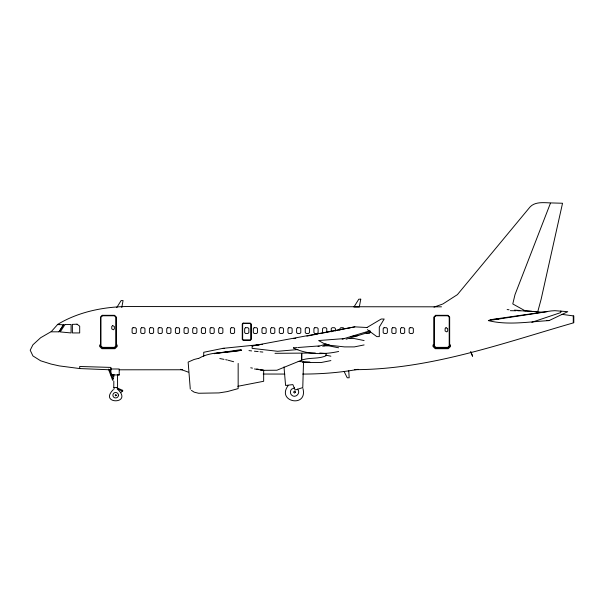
<?xml version="1.0" encoding="UTF-8"?>
<svg xmlns="http://www.w3.org/2000/svg" width="604" height="604" viewBox="0 0 604 604"><rect width="100%" height="100%" fill="white"/><g stroke="black" fill="none" stroke-linecap="round" stroke-linejoin="round"><path stroke-width="0.91" d="M303.525 361.819L302.77 387.594L295.137 390.018L292.872 384.597L285.579 385.458L283.993 366.9M113.824 381.139L113.771 387.557L117.584 387.557L117.531 374.586M121.774 307.527L123.073 300.573L121.117 300.573L116.723 307.617M113.748 374.518L112.714 378.723M122.197 391.014L122.491 390.305L117.923 388.266M550.433 203.246L515.001 294.631L512.773 303.94L525.246 310.879L537.719 311.868L541.154 299.146L562.535 203.246L550.433 202.906C542.973 202.672 533.876 201.336 528.87 208.38L457.409 294.631L442.868 303.978L433.997 307.119M59.018 331.822L63.533 324.771L57.591 324.552L51.091 331.822L59.018 331.822L63.533 324.771M288.078 385.654C276.111 401.97 307.859 408.244 302.966 388.599M370.056 332.6L369.15 333.514L366.771 333.514L365.865 332.6M121.019 392.366L122.861 390.848L122.37 390.26M113.356 389.595C98.248 404.514 133.114 404.521 117.999 389.595M366.787 327.61L381.237 319.025L384.182 319.025L379.297 327.104L379.297 336.624L376.821 336.624L367.383 329.663M50.781 331.86L40.634 337.734L32.926 344.793L30.2 350.207L32.926 355.93L40.634 360.792L51.091 364.069L59.29 365.896L79.69 368.561L110.879 369.829L110.94 367.413L79.69 366.485L79.69 368.561M57.312 324.612C77.674 312.238 101.706 307.142 125.33 306.545L441.501 306.817M112.782 379.455L112.419 379.652L108.441 369.119M549.074 320.596L567.768 311.679L554.895 310.69L551.18 310.939L490.803 319.667L488.357 320.596C507.964 325.518 529.104 321.713 549.074 320.596L546.461 320.392M531.837 322.294L560.837 312.547L560.837 311.03M370.373 331.815L346.092 339.199M318.059 346.477L326.1 344.046M342.174 339.184L370.056 330.758M322.725 346.281L328.123 344.642M198.58 358.346L194.126 359.463L188.154 362.09L190.29 389.172M237.81 386.296L263.661 381.275L263.661 370.29L260.211 369.625M262.627 344.333L222.793 348.372L203.722 352.283L203.722 356.201M364.106 344.929L354.337 346.9L344.559 346.9L329.656 345.269L323.548 343.298L318.633 340.543L344.559 338.572M338.64 351.475C323.88 354.729 307.232 354.737 293.416 347.964M330.879 360.588L321.139 362.528L311.302 362.528L298.21 361.411M294.556 387.919L291.596 389.142A4.213 4.213 0 0 0 291.596 395.061C295.273 398.934 301.373 392.811 297.493 389.142M293.989 338.61L295.832 338.255M306.892 336.118L317.961 333.982M319.803 333.627L354.835 326.855L366.96 327.504M297.923 349.55L277.576 351.286L252.14 348.372L252.14 345.926L354.835 326.855M358.142 369.316C339.878 372.623 321.245 374.072 302.702 374.065M488.357 320.596L547.156 311.679M241.041 349.618L214.299 353.642L241.63 350.207C227.655 353.385 211.287 350.765 198.769 358.436M252.14 345.926L259.237 344.944M351.105 336.488L357.779 335.658L356.066 335.53M490.803 319.667L498.927 318.965M293.416 347.874L297.176 347.572M298.119 347.496L319.131 345.926M275.001 353.325L315.341 353.008M302.476 362.234L309.935 362.09M319.765 353.023L326.107 353.461L326.107 355.718C318.451 359.304 309.58 357.236 301.66 360.143L301.721 353.393L301.721 360.143L276.904 370.229L263.472 370.32L254.458 368.961M119.207 369.799L182.468 369.761M324.393 353.476L326.107 353.461M111.808 374.903L113.658 374.895M117.357 374.88L119.207 374.873M349.459 327.7L349.965 327.7M349.414 338.572L354.337 338.572L364.106 340.543M100.513 344.99L99.637 344.99L99.637 346.454L101.88 348.697L114.941 348.697L117.184 346.454L117.184 344.99L116.308 344.99M433.868 344.99L432.993 344.99L432.993 346.454L435.235 348.697L448.304 348.697L450.546 346.454L450.546 344.99L449.663 344.99M324.016 345.865L328.84 345.865L338.64 347.806M222.793 348.372L224.605 348.372M354.427 369.671C430.003 369.557 502.022 343.419 573.8 322.762L573.8 315.952L561.901 314.359M260.928 370.29L263.661 370.29M263.216 374.042L284.839 374.057M57.591 324.552L59.283 324.575M510.357 310.69L515.944 310.758M517.802 310.781L525.246 310.879M325.571 344.559L329.142 344.748M514.465 310.124L519.931 310.486M523.577 310.735L531.777 311.279M532.69 311.362L543.638 312.374M507.134 309.565L508.998 309.761M254.427 351.211L258.172 351.596M260.037 351.785L262.846 352.072M248.976 350.592L251.619 350.916M250.736 367.798L252.457 368.123M256.768 368.961L258.489 369.293M219.811 358.542L224.008 359.365M225.685 359.69L227.361 360.014M325.564 355.122L330.879 356.201M228.259 360.263L233.657 361.736M180.626 369.308L188.305 372.147M117.606 388.953L121.706 390.796M191.43 390.343L194.126 392.139L198.58 393.257L218.973 392.91L227.361 391.581L238.157 388.614L238.157 363.419M344.084 328.606L343.178 327.7L340.799 327.7L339.893 328.606L339.893 330.207M112.344 379.659L112.956 380.445M344.121 371.52L347.24 377.779L349.188 377.779L348.75 370.818M470.788 351.679L472.607 356.277L470.788 351.996M109.558 369.542L113.175 379.206M573.271 315.952L573.271 322.513M335.424 331.007L335.424 328.606L334.518 327.7L332.14 327.7L331.234 328.606L331.234 331.8M326.772 332.6L326.772 328.606L325.858 327.7L323.487 327.7L322.574 328.606L322.574 332.6M117.259 387.526L117.259 389.006M114.096 387.526L114.096 389.006M113.824 374.518L113.824 377.002M110.94 368.991L110.879 374.933L119.207 374.963L119.207 368.991L110.94 368.991M360.754 299.184L359.297 307.013L353.914 307.013L358.806 299.184L360.754 299.184M116.353 395.22C114.896 397.447 114.896 392.993 116.353 395.22M295.56 392.102L294.563 393.091L293.529 392.102L294.563 391.105L295.56 392.102M118.467 395.22C118.497 397.591 115.364 398.912 113.711 397.19A2.809 2.809 0 0 1 113.711 393.249C115.364 391.52 118.497 392.849 118.467 395.22M112.835 378.353L112.518 379.237L112.857 378.308M64.96 324.612L60.219 331.921L71.083 332.94L71.083 324.461L64.96 324.612M102.242 315.311L100.513 317.04L100.513 346.084L102.242 347.813L114.579 347.813L116.308 346.084L116.308 317.04L114.579 315.311L102.242 315.311M102.431 315.771L100.966 317.228L100.966 345.903L102.431 347.36L114.39 347.36L115.855 345.903L115.855 317.228L114.39 315.771L102.431 315.771M112.661 325.594L111.755 326.507L111.755 328.893L113.439 329.807L114.345 328.893L114.345 326.507L112.661 325.594M133.016 327.7L132.11 328.606L132.11 332.6L133.016 333.514L135.394 333.514L136.3 332.6L136.3 328.606L135.394 327.7L133.016 327.7M141.676 327.7L140.77 328.606L140.77 332.6L141.676 333.514L144.054 333.514L144.96 332.6L144.96 328.606L144.054 327.7L141.676 327.7M150.336 327.7L149.422 328.606L149.422 332.6L150.336 333.514L152.706 333.514L153.62 332.6L153.62 328.606L152.706 327.7L150.336 327.7M158.988 327.7L158.082 328.606L158.082 332.6L158.988 333.514L161.366 333.514L162.272 332.6L162.272 328.606L161.366 327.7L158.988 327.7M167.648 327.7L166.742 328.606L166.742 332.6L167.648 333.514L170.026 333.514L170.932 332.6L170.932 328.606L170.026 327.7L167.648 327.7M176.308 327.7L175.394 328.606L175.394 332.6L176.308 333.514L178.678 333.514L179.592 332.6L179.592 328.606L178.678 327.7L176.308 327.7M184.96 327.7L184.054 328.606L184.054 332.6L184.96 333.514L187.338 333.514L188.244 332.6L188.244 328.606L187.338 327.7L184.96 327.7M193.62 327.7L192.714 328.606L192.714 332.6L193.62 333.514L195.998 333.514L196.904 332.6L196.904 328.606L195.998 327.7L193.62 327.7M202.28 327.7L201.366 328.606L201.366 332.6L202.28 333.514L204.65 333.514L205.564 332.6L205.564 328.606L204.65 327.7L202.28 327.7M210.939 327.7L210.026 328.606L210.026 332.6L210.939 333.514L213.31 333.514L214.216 332.6L214.216 328.606L213.31 327.7L210.939 327.7M219.592 327.7L218.686 328.606L218.686 332.6L219.592 333.514L221.97 333.514L222.876 332.6L222.876 328.606L221.97 327.7L219.592 327.7M231.324 327.7L230.418 328.606L230.418 332.6L231.324 333.514L233.695 333.514L234.609 332.6L234.609 328.606L233.695 327.7L231.324 327.7M243.163 323.11L242.257 324.016L242.257 339.433L243.163 340.346L250.343 340.346L251.249 339.433L251.249 324.016L250.343 323.11L243.163 323.11M243.329 323.502L242.649 324.182L242.649 339.274L243.329 339.954L250.177 339.954L250.856 339.274L250.856 324.182L250.177 323.502L243.329 323.502M245.564 327.7L244.658 328.606L244.658 332.6L245.564 333.514L247.942 333.514L248.848 332.6L248.848 328.606L247.942 327.7L245.564 327.7M254.224 327.7L253.318 328.606L253.318 332.6L254.224 333.514L256.602 333.514L257.508 332.6L257.508 328.606L256.602 327.7L254.224 327.7M262.883 327.7L261.97 328.606L261.97 332.6L262.883 333.514L265.254 333.514L266.168 332.6L266.168 328.606L265.254 327.7L262.883 327.7M271.536 327.7L270.63 328.606L270.63 332.6L271.536 333.514L273.914 333.514L274.82 332.6L274.82 328.606L273.914 327.7L271.536 327.7M280.196 327.7L279.29 328.606L279.29 332.6L280.196 333.514L282.574 333.514L283.48 332.6L283.48 328.606L282.574 327.7L280.196 327.7M288.855 327.7L287.942 328.606L287.942 332.6L288.855 333.514L291.226 333.514L292.14 332.6L292.14 328.606L291.226 327.7L288.855 327.7M297.515 327.7L296.602 328.606L296.602 332.6L297.515 333.514L299.886 333.514L300.792 332.6L300.792 328.606L299.886 327.7L297.515 327.7M306.168 327.7L305.262 328.606L305.262 332.6L306.168 333.514L308.546 333.514L309.452 332.6L309.452 328.606L308.546 327.7L306.168 327.7M314.827 327.7L313.921 328.606L313.921 332.6L314.827 333.514L317.206 333.514L318.112 332.6L318.112 328.606L317.206 327.7L314.827 327.7M384.091 327.7L383.178 328.606L383.178 332.6L384.091 333.514L386.462 333.514L387.368 332.6L387.368 328.606L386.462 327.7L384.091 327.7M392.743 327.7L391.837 328.606L391.837 332.6L392.743 333.514L395.122 333.514L396.028 332.6L396.028 328.606L395.122 327.7L392.743 327.7M401.403 327.7L400.497 328.606L400.497 332.6L401.403 333.514L403.782 333.514L404.688 332.6L404.688 328.606L403.782 327.7L401.403 327.7M410.063 327.7L409.15 328.606L409.15 332.6L410.063 333.514L412.434 333.514L413.347 332.6L413.347 328.606L412.434 327.7L410.063 327.7M435.597 315.311L433.868 317.04L433.868 346.084L435.597 347.813L447.941 347.813L449.663 346.084L449.663 317.04L447.941 315.311L435.597 315.311M435.786 315.771L434.321 317.228L434.321 345.903L435.786 347.36L447.753 347.36L449.21 345.903L449.21 317.228L447.753 315.771L435.786 315.771M446.016 327.7L445.11 328.606L445.11 331L446.794 331.913L447.7 331L447.7 328.606L446.016 327.7M77.025 324.182L72.382 324.371L72.397 332.94L79.69 332.94L79.69 326.19L77.025 324.182"/></g></svg>
